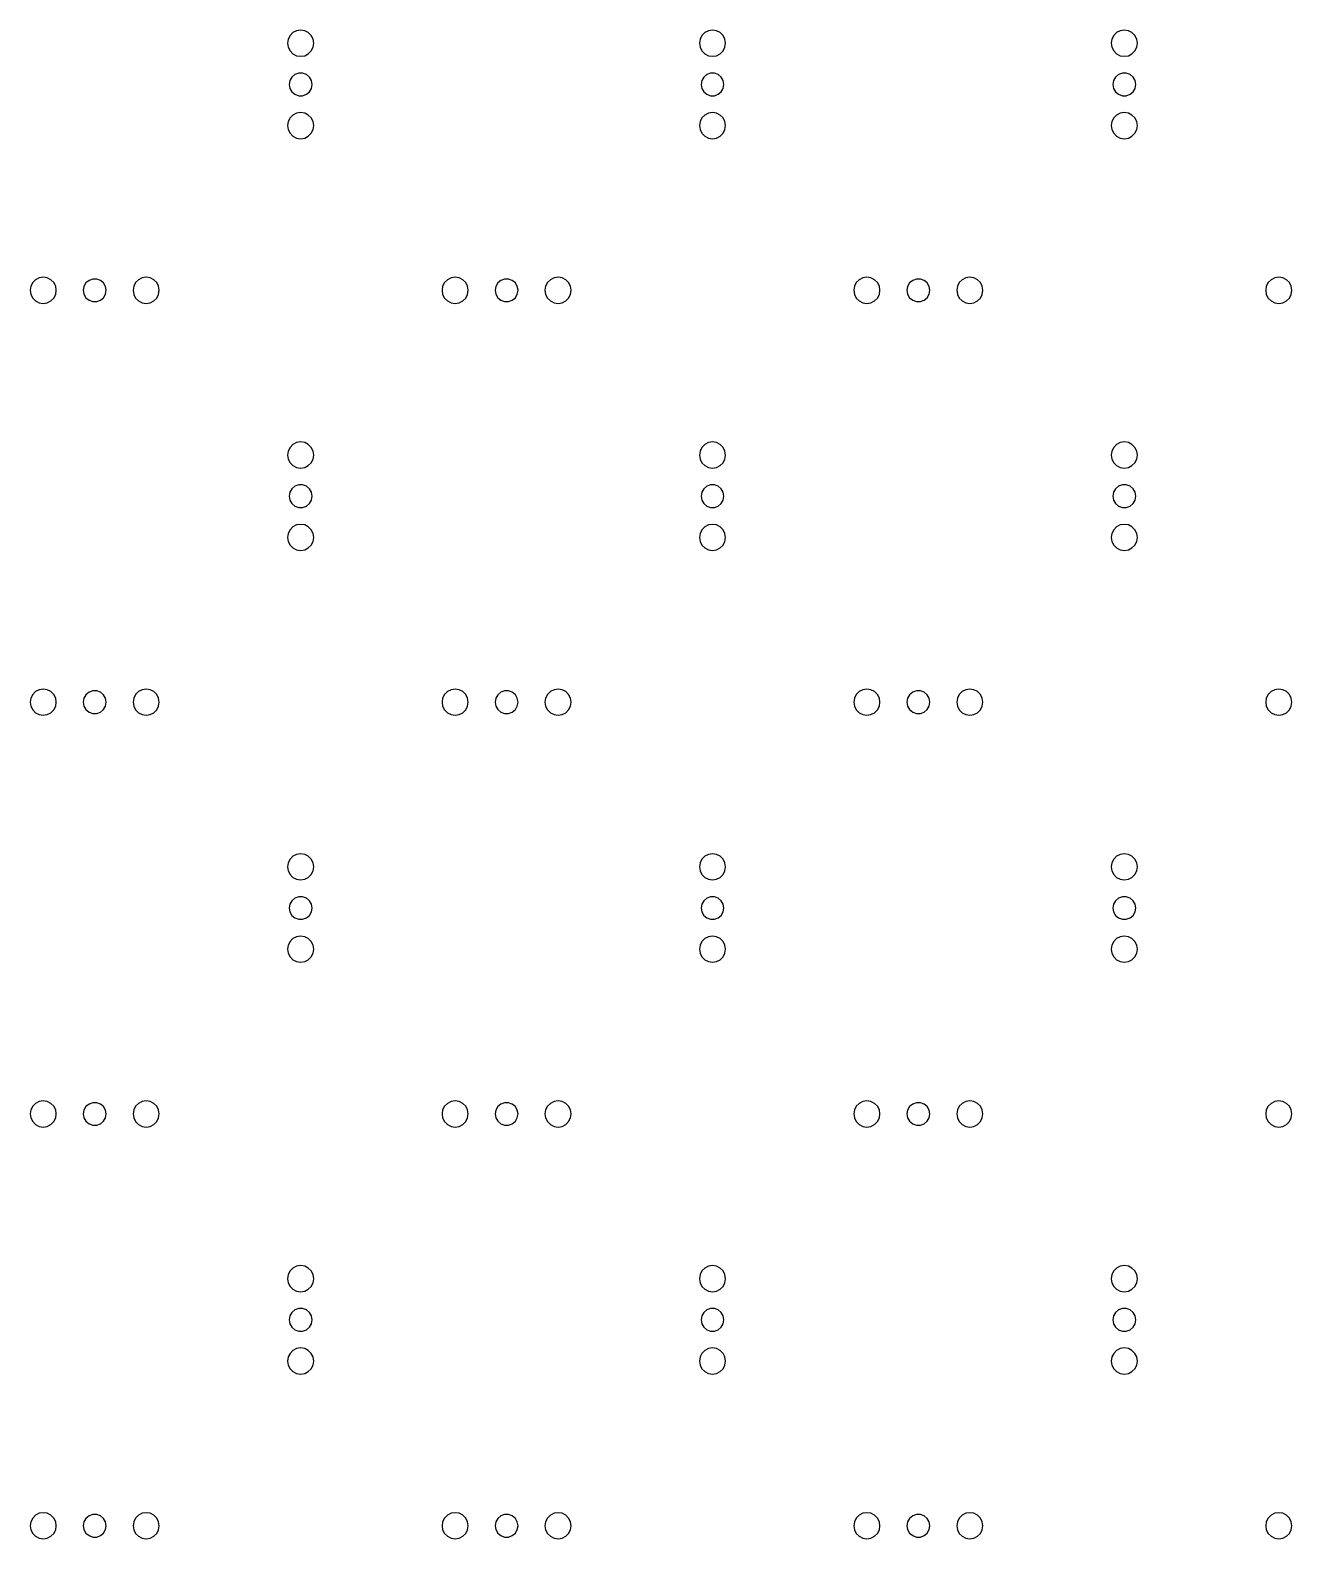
# Model space of a CAD drawing. Extents: x 218 to 2830, y 49 to 1501.
# Drawn here: x 893 to 1505, y 769 to 1501 of the extents above; entities that cross this region are included whole.
import ezdxf

# ---------------------------------------------------------------- set-up
doc = ezdxf.new("R2010")
doc.units = 0
doc.layers.get('0').update_dxf_attribs({"linetype": 'CONTINUOUS'})

msp = doc.modelspace()

# ---------------------------------------------------------------- linework, layer by layer
for points in [[(1025.96, 1488.96), (1027.73, 1489.86), (1029.14, 1491.27), (1030.04, 1493.04), (1030.35, 1495), (1030.04, 1496.96), (1029.14, 1498.73), (1027.73, 1500.14), (1025.96, 1501.04), (1024, 1501.35), (1022.04, 1501.04), (1020.27, 1500.14), (1018.86, 1498.73), (1017.96, 1496.96), (1017.65, 1495), (1017.96, 1493.04), (1018.86, 1491.27), (1020.27, 1489.86), (1022.04, 1488.96), (1024, 1488.65)], [(1225.96, 1488.96), (1227.73, 1489.86), (1229.14, 1491.27), (1230.04, 1493.04), (1230.35, 1495), (1230.04, 1496.96), (1229.14, 1498.73), (1227.73, 1500.14), (1225.96, 1501.04), (1224, 1501.35), (1222.04, 1501.04), (1220.27, 1500.14), (1218.86, 1498.73), (1217.96, 1496.96), (1217.65, 1495), (1217.96, 1493.04), (1218.86, 1491.27), (1220.27, 1489.86), (1222.04, 1488.96), (1224, 1488.65)], [(1425.96, 1488.96), (1427.73, 1489.86), (1429.14, 1491.27), (1430.04, 1493.04), (1430.35, 1495), (1430.04, 1496.96), (1429.14, 1498.73), (1427.73, 1500.14), (1425.96, 1501.04), (1424, 1501.35), (1422.04, 1501.04), (1420.27, 1500.14), (1418.86, 1498.73), (1417.96, 1496.96), (1417.65, 1495), (1417.96, 1493.04), (1418.86, 1491.27), (1420.27, 1489.86), (1422.04, 1488.96), (1424, 1488.65)], [(1026.78, 1470.19), (1028.26, 1471.43), (1029.22, 1473.1), (1029.56, 1475), (1029.22, 1476.9), (1028.26, 1478.57), (1026.78, 1479.81), (1024.96, 1480.47), (1023.04, 1480.47), (1021.22, 1479.81), (1019.74, 1478.57), (1018.78, 1476.9), (1018.44, 1475), (1018.78, 1473.1), (1019.74, 1471.43), (1021.22, 1470.19), (1023.04, 1469.53), (1024.96, 1469.53)], [(1226.78, 1470.19), (1228.26, 1471.43), (1229.22, 1473.1), (1229.56, 1475), (1229.22, 1476.9), (1228.26, 1478.57), (1226.78, 1479.81), (1224.96, 1480.47), (1223.04, 1480.47), (1221.22, 1479.81), (1219.74, 1478.57), (1218.78, 1476.9), (1218.44, 1475), (1218.78, 1473.1), (1219.74, 1471.43), (1221.22, 1470.19), (1223.04, 1469.53), (1224.96, 1469.53)], [(1426.78, 1470.19), (1428.26, 1471.43), (1429.22, 1473.1), (1429.56, 1475), (1429.22, 1476.9), (1428.26, 1478.57), (1426.78, 1479.81), (1424.96, 1480.47), (1423.04, 1480.47), (1421.22, 1479.81), (1419.74, 1478.57), (1418.78, 1476.9), (1418.44, 1475), (1418.78, 1473.1), (1419.74, 1471.43), (1421.22, 1470.19), (1423.04, 1469.53), (1424.96, 1469.53)], [(1025.96, 1448.96), (1027.73, 1449.86), (1029.14, 1451.27), (1030.04, 1453.04), (1030.35, 1455), (1030.04, 1456.96), (1029.14, 1458.73), (1027.73, 1460.14), (1025.96, 1461.04), (1024, 1461.35), (1022.04, 1461.04), (1020.27, 1460.14), (1018.86, 1458.73), (1017.96, 1456.96), (1017.65, 1455), (1017.96, 1453.04), (1018.86, 1451.27), (1020.27, 1449.86), (1022.04, 1448.96), (1024, 1448.65)], [(1225.96, 1448.96), (1227.73, 1449.86), (1229.14, 1451.27), (1230.04, 1453.04), (1230.35, 1455), (1230.04, 1456.96), (1229.14, 1458.73), (1227.73, 1460.14), (1225.96, 1461.04), (1224, 1461.35), (1222.04, 1461.04), (1220.27, 1460.14), (1218.86, 1458.73), (1217.96, 1456.96), (1217.65, 1455), (1217.96, 1453.04), (1218.86, 1451.27), (1220.27, 1449.86), (1222.04, 1448.96), (1224, 1448.65)], [(1425.96, 1448.96), (1427.73, 1449.86), (1429.14, 1451.27), (1430.04, 1453.04), (1430.35, 1455), (1430.04, 1456.96), (1429.14, 1458.73), (1427.73, 1460.14), (1425.96, 1461.04), (1424, 1461.35), (1422.04, 1461.04), (1420.27, 1460.14), (1418.86, 1458.73), (1417.96, 1456.96), (1417.65, 1455), (1417.96, 1453.04), (1418.86, 1451.27), (1420.27, 1449.86), (1422.04, 1448.96), (1424, 1448.65)], [(900.962, 1368.96), (902.732, 1369.86), (904.137, 1371.27), (905.039, 1373.04), (905.35, 1375), (905.039, 1376.96), (904.137, 1378.73), (902.732, 1380.14), (900.962, 1381.04), (899, 1381.35), (897.038, 1381.04), (895.268, 1380.14), (893.863, 1378.73), (892.961, 1376.96), (892.65, 1375), (892.961, 1373.04), (893.863, 1371.27), (895.268, 1369.86), (897.038, 1368.96), (899, 1368.65)], [(926.778, 1370.19), (928.256, 1371.43), (929.221, 1373.1), (929.556, 1375), (929.221, 1376.9), (928.256, 1378.57), (926.778, 1379.81), (924.965, 1380.47), (923.035, 1380.47), (921.222, 1379.81), (919.744, 1378.57), (918.779, 1376.9), (918.444, 1375), (918.779, 1373.1), (919.744, 1371.43), (921.222, 1370.19), (923.035, 1369.53), (924.965, 1369.53)], [(950.962, 1368.96), (952.732, 1369.86), (954.137, 1371.27), (955.039, 1373.04), (955.35, 1375), (955.039, 1376.96), (954.137, 1378.73), (952.732, 1380.14), (950.962, 1381.04), (949, 1381.35), (947.038, 1381.04), (945.268, 1380.14), (943.863, 1378.73), (942.961, 1376.96), (942.65, 1375), (942.961, 1373.04), (943.863, 1371.27), (945.268, 1369.86), (947.038, 1368.96), (949, 1368.65)], [(1100.96, 1368.96), (1102.73, 1369.86), (1104.14, 1371.27), (1105.04, 1373.04), (1105.35, 1375), (1105.04, 1376.96), (1104.14, 1378.73), (1102.73, 1380.14), (1100.96, 1381.04), (1099, 1381.35), (1097.04, 1381.04), (1095.27, 1380.14), (1093.86, 1378.73), (1092.96, 1376.96), (1092.65, 1375), (1092.96, 1373.04), (1093.86, 1371.27), (1095.27, 1369.86), (1097.04, 1368.96), (1099, 1368.65)], [(1126.78, 1370.19), (1128.26, 1371.43), (1129.22, 1373.1), (1129.56, 1375), (1129.22, 1376.9), (1128.26, 1378.57), (1126.78, 1379.81), (1124.96, 1380.47), (1123.04, 1380.47), (1121.22, 1379.81), (1119.74, 1378.57), (1118.78, 1376.9), (1118.44, 1375), (1118.78, 1373.1), (1119.74, 1371.43), (1121.22, 1370.19), (1123.04, 1369.53), (1124.96, 1369.53)], [(1150.96, 1368.96), (1152.73, 1369.86), (1154.14, 1371.27), (1155.04, 1373.04), (1155.35, 1375), (1155.04, 1376.96), (1154.14, 1378.73), (1152.73, 1380.14), (1150.96, 1381.04), (1149, 1381.35), (1147.04, 1381.04), (1145.27, 1380.14), (1143.86, 1378.73), (1142.96, 1376.96), (1142.65, 1375), (1142.96, 1373.04), (1143.86, 1371.27), (1145.27, 1369.86), (1147.04, 1368.96), (1149, 1368.65)], [(1300.96, 1368.96), (1302.73, 1369.86), (1304.14, 1371.27), (1305.04, 1373.04), (1305.35, 1375), (1305.04, 1376.96), (1304.14, 1378.73), (1302.73, 1380.14), (1300.96, 1381.04), (1299, 1381.35), (1297.04, 1381.04), (1295.27, 1380.14), (1293.86, 1378.73), (1292.96, 1376.96), (1292.65, 1375), (1292.96, 1373.04), (1293.86, 1371.27), (1295.27, 1369.86), (1297.04, 1368.96), (1299, 1368.65)], [(1326.78, 1370.19), (1328.26, 1371.43), (1329.22, 1373.1), (1329.56, 1375), (1329.22, 1376.9), (1328.26, 1378.57), (1326.78, 1379.81), (1324.96, 1380.47), (1323.04, 1380.47), (1321.22, 1379.81), (1319.74, 1378.57), (1318.78, 1376.9), (1318.44, 1375), (1318.78, 1373.1), (1319.74, 1371.43), (1321.22, 1370.19), (1323.04, 1369.53), (1324.96, 1369.53)], [(1350.96, 1368.96), (1352.73, 1369.86), (1354.14, 1371.27), (1355.04, 1373.04), (1355.35, 1375), (1355.04, 1376.96), (1354.14, 1378.73), (1352.73, 1380.14), (1350.96, 1381.04), (1349, 1381.35), (1347.04, 1381.04), (1345.27, 1380.14), (1343.86, 1378.73), (1342.96, 1376.96), (1342.65, 1375), (1342.96, 1373.04), (1343.86, 1371.27), (1345.27, 1369.86), (1347.04, 1368.96), (1349, 1368.65)], [(1500.96, 1368.96), (1502.73, 1369.86), (1504.14, 1371.27), (1505.04, 1373.04), (1505.35, 1375), (1505.04, 1376.96), (1504.14, 1378.73), (1502.73, 1380.14), (1500.96, 1381.04), (1499, 1381.35), (1497.04, 1381.04), (1495.27, 1380.14), (1493.86, 1378.73), (1492.96, 1376.96), (1492.65, 1375), (1492.96, 1373.04), (1493.86, 1371.27), (1495.27, 1369.86), (1497.04, 1368.96), (1499, 1368.65)], [(1025.96, 1288.96), (1027.73, 1289.86), (1029.14, 1291.27), (1030.04, 1293.04), (1030.35, 1295), (1030.04, 1296.96), (1029.14, 1298.73), (1027.73, 1300.14), (1025.96, 1301.04), (1024, 1301.35), (1022.04, 1301.04), (1020.27, 1300.14), (1018.86, 1298.73), (1017.96, 1296.96), (1017.65, 1295), (1017.96, 1293.04), (1018.86, 1291.27), (1020.27, 1289.86), (1022.04, 1288.96), (1024, 1288.65)], [(1225.96, 1288.96), (1227.73, 1289.86), (1229.14, 1291.27), (1230.04, 1293.04), (1230.35, 1295), (1230.04, 1296.96), (1229.14, 1298.73), (1227.73, 1300.14), (1225.96, 1301.04), (1224, 1301.35), (1222.04, 1301.04), (1220.27, 1300.14), (1218.86, 1298.73), (1217.96, 1296.96), (1217.65, 1295), (1217.96, 1293.04), (1218.86, 1291.27), (1220.27, 1289.86), (1222.04, 1288.96), (1224, 1288.65)], [(1425.96, 1288.96), (1427.73, 1289.86), (1429.14, 1291.27), (1430.04, 1293.04), (1430.35, 1295), (1430.04, 1296.96), (1429.14, 1298.73), (1427.73, 1300.14), (1425.96, 1301.04), (1424, 1301.35), (1422.04, 1301.04), (1420.27, 1300.14), (1418.86, 1298.73), (1417.96, 1296.96), (1417.65, 1295), (1417.96, 1293.04), (1418.86, 1291.27), (1420.27, 1289.86), (1422.04, 1288.96), (1424, 1288.65)], [(1026.78, 1270.19), (1028.26, 1271.43), (1029.22, 1273.1), (1029.56, 1275), (1029.22, 1276.9), (1028.26, 1278.57), (1026.78, 1279.81), (1024.96, 1280.47), (1023.04, 1280.47), (1021.22, 1279.81), (1019.74, 1278.57), (1018.78, 1276.9), (1018.44, 1275), (1018.78, 1273.1), (1019.74, 1271.43), (1021.22, 1270.19), (1023.04, 1269.53), (1024.96, 1269.53)], [(1226.78, 1270.19), (1228.26, 1271.43), (1229.22, 1273.1), (1229.56, 1275), (1229.22, 1276.9), (1228.26, 1278.57), (1226.78, 1279.81), (1224.96, 1280.47), (1223.04, 1280.47), (1221.22, 1279.81), (1219.74, 1278.57), (1218.78, 1276.9), (1218.44, 1275), (1218.78, 1273.1), (1219.74, 1271.43), (1221.22, 1270.19), (1223.04, 1269.53), (1224.96, 1269.53)], [(1426.78, 1270.19), (1428.26, 1271.43), (1429.22, 1273.1), (1429.56, 1275), (1429.22, 1276.9), (1428.26, 1278.57), (1426.78, 1279.81), (1424.96, 1280.47), (1423.04, 1280.47), (1421.22, 1279.81), (1419.74, 1278.57), (1418.78, 1276.9), (1418.44, 1275), (1418.78, 1273.1), (1419.74, 1271.43), (1421.22, 1270.19), (1423.04, 1269.53), (1424.96, 1269.53)], [(1025.96, 1248.96), (1027.73, 1249.86), (1029.14, 1251.27), (1030.04, 1253.04), (1030.35, 1255), (1030.04, 1256.96), (1029.14, 1258.73), (1027.73, 1260.14), (1025.96, 1261.04), (1024, 1261.35), (1022.04, 1261.04), (1020.27, 1260.14), (1018.86, 1258.73), (1017.96, 1256.96), (1017.65, 1255), (1017.96, 1253.04), (1018.86, 1251.27), (1020.27, 1249.86), (1022.04, 1248.96), (1024, 1248.65)], [(1225.96, 1248.96), (1227.73, 1249.86), (1229.14, 1251.27), (1230.04, 1253.04), (1230.35, 1255), (1230.04, 1256.96), (1229.14, 1258.73), (1227.73, 1260.14), (1225.96, 1261.04), (1224, 1261.35), (1222.04, 1261.04), (1220.27, 1260.14), (1218.86, 1258.73), (1217.96, 1256.96), (1217.65, 1255), (1217.96, 1253.04), (1218.86, 1251.27), (1220.27, 1249.86), (1222.04, 1248.96), (1224, 1248.65)], [(1425.96, 1248.96), (1427.73, 1249.86), (1429.14, 1251.27), (1430.04, 1253.04), (1430.35, 1255), (1430.04, 1256.96), (1429.14, 1258.73), (1427.73, 1260.14), (1425.96, 1261.04), (1424, 1261.35), (1422.04, 1261.04), (1420.27, 1260.14), (1418.86, 1258.73), (1417.96, 1256.96), (1417.65, 1255), (1417.96, 1253.04), (1418.86, 1251.27), (1420.27, 1249.86), (1422.04, 1248.96), (1424, 1248.65)], [(900.962, 1168.96), (902.732, 1169.86), (904.137, 1171.27), (905.039, 1173.04), (905.35, 1175), (905.039, 1176.96), (904.137, 1178.73), (902.732, 1180.14), (900.962, 1181.04), (899, 1181.35), (897.038, 1181.04), (895.268, 1180.14), (893.863, 1178.73), (892.961, 1176.96), (892.65, 1175), (892.961, 1173.04), (893.863, 1171.27), (895.268, 1169.86), (897.038, 1168.96), (899, 1168.65)], [(926.778, 1170.19), (928.256, 1171.43), (929.221, 1173.1), (929.556, 1175), (929.221, 1176.9), (928.256, 1178.57), (926.778, 1179.81), (924.965, 1180.47), (923.035, 1180.47), (921.222, 1179.81), (919.744, 1178.57), (918.779, 1176.9), (918.444, 1175), (918.779, 1173.1), (919.744, 1171.43), (921.222, 1170.19), (923.035, 1169.53), (924.965, 1169.53)], [(950.962, 1168.96), (952.732, 1169.86), (954.137, 1171.27), (955.039, 1173.04), (955.35, 1175), (955.039, 1176.96), (954.137, 1178.73), (952.732, 1180.14), (950.962, 1181.04), (949, 1181.35), (947.038, 1181.04), (945.268, 1180.14), (943.863, 1178.73), (942.961, 1176.96), (942.65, 1175), (942.961, 1173.04), (943.863, 1171.27), (945.268, 1169.86), (947.038, 1168.96), (949, 1168.65)], [(1100.96, 1168.96), (1102.73, 1169.86), (1104.14, 1171.27), (1105.04, 1173.04), (1105.35, 1175), (1105.04, 1176.96), (1104.14, 1178.73), (1102.73, 1180.14), (1100.96, 1181.04), (1099, 1181.35), (1097.04, 1181.04), (1095.27, 1180.14), (1093.86, 1178.73), (1092.96, 1176.96), (1092.65, 1175), (1092.96, 1173.04), (1093.86, 1171.27), (1095.27, 1169.86), (1097.04, 1168.96), (1099, 1168.65)], [(1126.78, 1170.19), (1128.26, 1171.43), (1129.22, 1173.1), (1129.56, 1175), (1129.22, 1176.9), (1128.26, 1178.57), (1126.78, 1179.81), (1124.96, 1180.47), (1123.04, 1180.47), (1121.22, 1179.81), (1119.74, 1178.57), (1118.78, 1176.9), (1118.44, 1175), (1118.78, 1173.1), (1119.74, 1171.43), (1121.22, 1170.19), (1123.04, 1169.53), (1124.96, 1169.53)], [(1150.96, 1168.96), (1152.73, 1169.86), (1154.14, 1171.27), (1155.04, 1173.04), (1155.35, 1175), (1155.04, 1176.96), (1154.14, 1178.73), (1152.73, 1180.14), (1150.96, 1181.04), (1149, 1181.35), (1147.04, 1181.04), (1145.27, 1180.14), (1143.86, 1178.73), (1142.96, 1176.96), (1142.65, 1175), (1142.96, 1173.04), (1143.86, 1171.27), (1145.27, 1169.86), (1147.04, 1168.96), (1149, 1168.65)], [(1300.96, 1168.96), (1302.73, 1169.86), (1304.14, 1171.27), (1305.04, 1173.04), (1305.35, 1175), (1305.04, 1176.96), (1304.14, 1178.73), (1302.73, 1180.14), (1300.96, 1181.04), (1299, 1181.35), (1297.04, 1181.04), (1295.27, 1180.14), (1293.86, 1178.73), (1292.96, 1176.96), (1292.65, 1175), (1292.96, 1173.04), (1293.86, 1171.27), (1295.27, 1169.86), (1297.04, 1168.96), (1299, 1168.65)], [(1326.78, 1170.19), (1328.26, 1171.43), (1329.22, 1173.1), (1329.56, 1175), (1329.22, 1176.9), (1328.26, 1178.57), (1326.78, 1179.81), (1324.96, 1180.47), (1323.04, 1180.47), (1321.22, 1179.81), (1319.74, 1178.57), (1318.78, 1176.9), (1318.44, 1175), (1318.78, 1173.1), (1319.74, 1171.43), (1321.22, 1170.19), (1323.04, 1169.53), (1324.96, 1169.53)], [(1350.96, 1168.96), (1352.73, 1169.86), (1354.14, 1171.27), (1355.04, 1173.04), (1355.35, 1175), (1355.04, 1176.96), (1354.14, 1178.73), (1352.73, 1180.14), (1350.96, 1181.04), (1349, 1181.35), (1347.04, 1181.04), (1345.27, 1180.14), (1343.86, 1178.73), (1342.96, 1176.96), (1342.65, 1175), (1342.96, 1173.04), (1343.86, 1171.27), (1345.27, 1169.86), (1347.04, 1168.96), (1349, 1168.65)], [(1500.96, 1168.96), (1502.73, 1169.86), (1504.14, 1171.27), (1505.04, 1173.04), (1505.35, 1175), (1505.04, 1176.96), (1504.14, 1178.73), (1502.73, 1180.14), (1500.96, 1181.04), (1499, 1181.35), (1497.04, 1181.04), (1495.27, 1180.14), (1493.86, 1178.73), (1492.96, 1176.96), (1492.65, 1175), (1492.96, 1173.04), (1493.86, 1171.27), (1495.27, 1169.86), (1497.04, 1168.96), (1499, 1168.65)], [(1025.96, 1088.96), (1027.73, 1089.86), (1029.14, 1091.27), (1030.04, 1093.04), (1030.35, 1095), (1030.04, 1096.96), (1029.14, 1098.73), (1027.73, 1100.14), (1025.96, 1101.04), (1024, 1101.35), (1022.04, 1101.04), (1020.27, 1100.14), (1018.86, 1098.73), (1017.96, 1096.96), (1017.65, 1095), (1017.96, 1093.04), (1018.86, 1091.27), (1020.27, 1089.86), (1022.04, 1088.96), (1024, 1088.65)], [(1225.96, 1088.96), (1227.73, 1089.86), (1229.14, 1091.27), (1230.04, 1093.04), (1230.35, 1095), (1230.04, 1096.96), (1229.14, 1098.73), (1227.73, 1100.14), (1225.96, 1101.04), (1224, 1101.35), (1222.04, 1101.04), (1220.27, 1100.14), (1218.86, 1098.73), (1217.96, 1096.96), (1217.65, 1095), (1217.96, 1093.04), (1218.86, 1091.27), (1220.27, 1089.86), (1222.04, 1088.96), (1224, 1088.65)], [(1425.96, 1088.96), (1427.73, 1089.86), (1429.14, 1091.27), (1430.04, 1093.04), (1430.35, 1095), (1430.04, 1096.96), (1429.14, 1098.73), (1427.73, 1100.14), (1425.96, 1101.04), (1424, 1101.35), (1422.04, 1101.04), (1420.27, 1100.14), (1418.86, 1098.73), (1417.96, 1096.96), (1417.65, 1095), (1417.96, 1093.04), (1418.86, 1091.27), (1420.27, 1089.86), (1422.04, 1088.96), (1424, 1088.65)], [(1026.78, 1070.19), (1028.26, 1071.43), (1029.22, 1073.1), (1029.56, 1075), (1029.22, 1076.9), (1028.26, 1078.57), (1026.78, 1079.81), (1024.96, 1080.47), (1023.04, 1080.47), (1021.22, 1079.81), (1019.74, 1078.57), (1018.78, 1076.9), (1018.44, 1075), (1018.78, 1073.1), (1019.74, 1071.43), (1021.22, 1070.19), (1023.04, 1069.53), (1024.96, 1069.53)], [(1226.78, 1070.19), (1228.26, 1071.43), (1229.22, 1073.1), (1229.56, 1075), (1229.22, 1076.9), (1228.26, 1078.57), (1226.78, 1079.81), (1224.96, 1080.47), (1223.04, 1080.47), (1221.22, 1079.81), (1219.74, 1078.57), (1218.78, 1076.9), (1218.44, 1075), (1218.78, 1073.1), (1219.74, 1071.43), (1221.22, 1070.19), (1223.04, 1069.53), (1224.96, 1069.53)], [(1426.78, 1070.19), (1428.26, 1071.43), (1429.22, 1073.1), (1429.56, 1075), (1429.22, 1076.9), (1428.26, 1078.57), (1426.78, 1079.81), (1424.96, 1080.47), (1423.04, 1080.47), (1421.22, 1079.81), (1419.74, 1078.57), (1418.78, 1076.9), (1418.44, 1075), (1418.78, 1073.1), (1419.74, 1071.43), (1421.22, 1070.19), (1423.04, 1069.53), (1424.96, 1069.53)], [(1025.96, 1048.96), (1027.73, 1049.86), (1029.14, 1051.27), (1030.04, 1053.04), (1030.35, 1055), (1030.04, 1056.96), (1029.14, 1058.73), (1027.73, 1060.14), (1025.96, 1061.04), (1024, 1061.35), (1022.04, 1061.04), (1020.27, 1060.14), (1018.86, 1058.73), (1017.96, 1056.96), (1017.65, 1055), (1017.96, 1053.04), (1018.86, 1051.27), (1020.27, 1049.86), (1022.04, 1048.96), (1024, 1048.65)], [(1225.96, 1048.96), (1227.73, 1049.86), (1229.14, 1051.27), (1230.04, 1053.04), (1230.35, 1055), (1230.04, 1056.96), (1229.14, 1058.73), (1227.73, 1060.14), (1225.96, 1061.04), (1224, 1061.35), (1222.04, 1061.04), (1220.27, 1060.14), (1218.86, 1058.73), (1217.96, 1056.96), (1217.65, 1055), (1217.96, 1053.04), (1218.86, 1051.27), (1220.27, 1049.86), (1222.04, 1048.96), (1224, 1048.65)], [(1425.96, 1048.96), (1427.73, 1049.86), (1429.14, 1051.27), (1430.04, 1053.04), (1430.35, 1055), (1430.04, 1056.96), (1429.14, 1058.73), (1427.73, 1060.14), (1425.96, 1061.04), (1424, 1061.35), (1422.04, 1061.04), (1420.27, 1060.14), (1418.86, 1058.73), (1417.96, 1056.96), (1417.65, 1055), (1417.96, 1053.04), (1418.86, 1051.27), (1420.27, 1049.86), (1422.04, 1048.96), (1424, 1048.65)], [(900.962, 968.961), (902.732, 969.863), (904.137, 971.268), (905.039, 973.038), (905.35, 975), (905.039, 976.962), (904.137, 978.732), (902.732, 980.137), (900.962, 981.039), (899, 981.35), (897.038, 981.039), (895.268, 980.137), (893.863, 978.732), (892.961, 976.962), (892.65, 975), (892.961, 973.038), (893.863, 971.268), (895.268, 969.863), (897.038, 968.961), (899, 968.65)], [(926.778, 970.188), (928.256, 971.429), (929.221, 973.1), (929.556, 975), (929.221, 976.9), (928.256, 978.571), (926.778, 979.812), (924.965, 980.472), (923.035, 980.472), (921.222, 979.812), (919.744, 978.571), (918.779, 976.9), (918.444, 975), (918.779, 973.1), (919.744, 971.429), (921.222, 970.188), (923.035, 969.528), (924.965, 969.528)], [(950.962, 968.961), (952.732, 969.863), (954.137, 971.268), (955.039, 973.038), (955.35, 975), (955.039, 976.962), (954.137, 978.732), (952.732, 980.137), (950.962, 981.039), (949, 981.35), (947.038, 981.039), (945.268, 980.137), (943.863, 978.732), (942.961, 976.962), (942.65, 975), (942.961, 973.038), (943.863, 971.268), (945.268, 969.863), (947.038, 968.961), (949, 968.65)], [(1100.96, 968.961), (1102.73, 969.863), (1104.14, 971.268), (1105.04, 973.038), (1105.35, 975), (1105.04, 976.962), (1104.14, 978.732), (1102.73, 980.137), (1100.96, 981.039), (1099, 981.35), (1097.04, 981.039), (1095.27, 980.137), (1093.86, 978.732), (1092.96, 976.962), (1092.65, 975), (1092.96, 973.038), (1093.86, 971.268), (1095.27, 969.863), (1097.04, 968.961), (1099, 968.65)], [(1126.78, 970.188), (1128.26, 971.429), (1129.22, 973.1), (1129.56, 975), (1129.22, 976.9), (1128.26, 978.571), (1126.78, 979.812), (1124.96, 980.472), (1123.04, 980.472), (1121.22, 979.812), (1119.74, 978.571), (1118.78, 976.9), (1118.44, 975), (1118.78, 973.1), (1119.74, 971.429), (1121.22, 970.188), (1123.04, 969.528), (1124.96, 969.528)], [(1150.96, 968.961), (1152.73, 969.863), (1154.14, 971.268), (1155.04, 973.038), (1155.35, 975), (1155.04, 976.962), (1154.14, 978.732), (1152.73, 980.137), (1150.96, 981.039), (1149, 981.35), (1147.04, 981.039), (1145.27, 980.137), (1143.86, 978.732), (1142.96, 976.962), (1142.65, 975), (1142.96, 973.038), (1143.86, 971.268), (1145.27, 969.863), (1147.04, 968.961), (1149, 968.65)], [(1300.96, 968.961), (1302.73, 969.863), (1304.14, 971.268), (1305.04, 973.038), (1305.35, 975), (1305.04, 976.962), (1304.14, 978.732), (1302.73, 980.137), (1300.96, 981.039), (1299, 981.35), (1297.04, 981.039), (1295.27, 980.137), (1293.86, 978.732), (1292.96, 976.962), (1292.65, 975), (1292.96, 973.038), (1293.86, 971.268), (1295.27, 969.863), (1297.04, 968.961), (1299, 968.65)], [(1326.78, 970.188), (1328.26, 971.429), (1329.22, 973.1), (1329.56, 975), (1329.22, 976.9), (1328.26, 978.571), (1326.78, 979.812), (1324.96, 980.472), (1323.04, 980.472), (1321.22, 979.812), (1319.74, 978.571), (1318.78, 976.9), (1318.44, 975), (1318.78, 973.1), (1319.74, 971.429), (1321.22, 970.188), (1323.04, 969.528), (1324.96, 969.528)], [(1350.96, 968.961), (1352.73, 969.863), (1354.14, 971.268), (1355.04, 973.038), (1355.35, 975), (1355.04, 976.962), (1354.14, 978.732), (1352.73, 980.137), (1350.96, 981.039), (1349, 981.35), (1347.04, 981.039), (1345.27, 980.137), (1343.86, 978.732), (1342.96, 976.962), (1342.65, 975), (1342.96, 973.038), (1343.86, 971.268), (1345.27, 969.863), (1347.04, 968.961), (1349, 968.65)], [(1500.96, 968.961), (1502.73, 969.863), (1504.14, 971.268), (1505.04, 973.038), (1505.35, 975), (1505.04, 976.962), (1504.14, 978.732), (1502.73, 980.137), (1500.96, 981.039), (1499, 981.35), (1497.04, 981.039), (1495.27, 980.137), (1493.86, 978.732), (1492.96, 976.962), (1492.65, 975), (1492.96, 973.038), (1493.86, 971.268), (1495.27, 969.863), (1497.04, 968.961), (1499, 968.65)], [(1025.96, 888.961), (1027.73, 889.863), (1029.14, 891.268), (1030.04, 893.038), (1030.35, 895), (1030.04, 896.962), (1029.14, 898.732), (1027.73, 900.137), (1025.96, 901.039), (1024, 901.35), (1022.04, 901.039), (1020.27, 900.137), (1018.86, 898.732), (1017.96, 896.962), (1017.65, 895), (1017.96, 893.038), (1018.86, 891.268), (1020.27, 889.863), (1022.04, 888.961), (1024, 888.65)], [(1225.96, 888.961), (1227.73, 889.863), (1229.14, 891.268), (1230.04, 893.038), (1230.35, 895), (1230.04, 896.962), (1229.14, 898.732), (1227.73, 900.137), (1225.96, 901.039), (1224, 901.35), (1222.04, 901.039), (1220.27, 900.137), (1218.86, 898.732), (1217.96, 896.962), (1217.65, 895), (1217.96, 893.038), (1218.86, 891.268), (1220.27, 889.863), (1222.04, 888.961), (1224, 888.65)], [(1425.96, 888.961), (1427.73, 889.863), (1429.14, 891.268), (1430.04, 893.038), (1430.35, 895), (1430.04, 896.962), (1429.14, 898.732), (1427.73, 900.137), (1425.96, 901.039), (1424, 901.35), (1422.04, 901.039), (1420.27, 900.137), (1418.86, 898.732), (1417.96, 896.962), (1417.65, 895), (1417.96, 893.038), (1418.86, 891.268), (1420.27, 889.863), (1422.04, 888.961), (1424, 888.65)], [(1026.78, 870.188), (1028.26, 871.429), (1029.22, 873.1), (1029.56, 875), (1029.22, 876.9), (1028.26, 878.571), (1026.78, 879.812), (1024.96, 880.472), (1023.04, 880.472), (1021.22, 879.812), (1019.74, 878.571), (1018.78, 876.9), (1018.44, 875), (1018.78, 873.1), (1019.74, 871.429), (1021.22, 870.188), (1023.04, 869.528), (1024.96, 869.528)], [(1226.78, 870.188), (1228.26, 871.429), (1229.22, 873.1), (1229.56, 875), (1229.22, 876.9), (1228.26, 878.571), (1226.78, 879.812), (1224.96, 880.472), (1223.04, 880.472), (1221.22, 879.812), (1219.74, 878.571), (1218.78, 876.9), (1218.44, 875), (1218.78, 873.1), (1219.74, 871.429), (1221.22, 870.188), (1223.04, 869.528), (1224.96, 869.528)], [(1426.78, 870.188), (1428.26, 871.429), (1429.22, 873.1), (1429.56, 875), (1429.22, 876.9), (1428.26, 878.571), (1426.78, 879.812), (1424.96, 880.472), (1423.04, 880.472), (1421.22, 879.812), (1419.74, 878.571), (1418.78, 876.9), (1418.44, 875), (1418.78, 873.1), (1419.74, 871.429), (1421.22, 870.188), (1423.04, 869.528), (1424.96, 869.528)], [(1025.96, 848.961), (1027.73, 849.863), (1029.14, 851.268), (1030.04, 853.038), (1030.35, 855), (1030.04, 856.962), (1029.14, 858.732), (1027.73, 860.137), (1025.96, 861.039), (1024, 861.35), (1022.04, 861.039), (1020.27, 860.137), (1018.86, 858.732), (1017.96, 856.962), (1017.65, 855), (1017.96, 853.038), (1018.86, 851.268), (1020.27, 849.863), (1022.04, 848.961), (1024, 848.65)], [(1225.96, 848.961), (1227.73, 849.863), (1229.14, 851.268), (1230.04, 853.038), (1230.35, 855), (1230.04, 856.962), (1229.14, 858.732), (1227.73, 860.137), (1225.96, 861.039), (1224, 861.35), (1222.04, 861.039), (1220.27, 860.137), (1218.86, 858.732), (1217.96, 856.962), (1217.65, 855), (1217.96, 853.038), (1218.86, 851.268), (1220.27, 849.863), (1222.04, 848.961), (1224, 848.65)], [(1425.96, 848.961), (1427.73, 849.863), (1429.14, 851.268), (1430.04, 853.038), (1430.35, 855), (1430.04, 856.962), (1429.14, 858.732), (1427.73, 860.137), (1425.96, 861.039), (1424, 861.35), (1422.04, 861.039), (1420.27, 860.137), (1418.86, 858.732), (1417.96, 856.962), (1417.65, 855), (1417.96, 853.038), (1418.86, 851.268), (1420.27, 849.863), (1422.04, 848.961), (1424, 848.65)], [(900.962, 768.961), (902.732, 769.863), (904.137, 771.268), (905.039, 773.038), (905.35, 775), (905.039, 776.962), (904.137, 778.732), (902.732, 780.137), (900.962, 781.039), (899, 781.35), (897.038, 781.039), (895.268, 780.137), (893.863, 778.732), (892.961, 776.962), (892.65, 775), (892.961, 773.038), (893.863, 771.268), (895.268, 769.863), (897.038, 768.961), (899, 768.65)], [(926.778, 770.188), (928.256, 771.429), (929.221, 773.1), (929.556, 775), (929.221, 776.9), (928.256, 778.571), (926.778, 779.812), (924.965, 780.472), (923.035, 780.472), (921.222, 779.812), (919.744, 778.571), (918.779, 776.9), (918.444, 775), (918.779, 773.1), (919.744, 771.429), (921.222, 770.188), (923.035, 769.528), (924.965, 769.528)], [(950.962, 768.961), (952.732, 769.863), (954.137, 771.268), (955.039, 773.038), (955.35, 775), (955.039, 776.962), (954.137, 778.732), (952.732, 780.137), (950.962, 781.039), (949, 781.35), (947.038, 781.039), (945.268, 780.137), (943.863, 778.732), (942.961, 776.962), (942.65, 775), (942.961, 773.038), (943.863, 771.268), (945.268, 769.863), (947.038, 768.961), (949, 768.65)], [(1100.96, 768.961), (1102.73, 769.863), (1104.14, 771.268), (1105.04, 773.038), (1105.35, 775), (1105.04, 776.962), (1104.14, 778.732), (1102.73, 780.137), (1100.96, 781.039), (1099, 781.35), (1097.04, 781.039), (1095.27, 780.137), (1093.86, 778.732), (1092.96, 776.962), (1092.65, 775), (1092.96, 773.038), (1093.86, 771.268), (1095.27, 769.863), (1097.04, 768.961), (1099, 768.65)], [(1126.78, 770.188), (1128.26, 771.429), (1129.22, 773.1), (1129.56, 775), (1129.22, 776.9), (1128.26, 778.571), (1126.78, 779.812), (1124.96, 780.472), (1123.04, 780.472), (1121.22, 779.812), (1119.74, 778.571), (1118.78, 776.9), (1118.44, 775), (1118.78, 773.1), (1119.74, 771.429), (1121.22, 770.188), (1123.04, 769.528), (1124.96, 769.528)], [(1150.96, 768.961), (1152.73, 769.863), (1154.14, 771.268), (1155.04, 773.038), (1155.35, 775), (1155.04, 776.962), (1154.14, 778.732), (1152.73, 780.137), (1150.96, 781.039), (1149, 781.35), (1147.04, 781.039), (1145.27, 780.137), (1143.86, 778.732), (1142.96, 776.962), (1142.65, 775), (1142.96, 773.038), (1143.86, 771.268), (1145.27, 769.863), (1147.04, 768.961), (1149, 768.65)], [(1300.96, 768.961), (1302.73, 769.863), (1304.14, 771.268), (1305.04, 773.038), (1305.35, 775), (1305.04, 776.962), (1304.14, 778.732), (1302.73, 780.137), (1300.96, 781.039), (1299, 781.35), (1297.04, 781.039), (1295.27, 780.137), (1293.86, 778.732), (1292.96, 776.962), (1292.65, 775), (1292.96, 773.038), (1293.86, 771.268), (1295.27, 769.863), (1297.04, 768.961), (1299, 768.65)], [(1326.78, 770.188), (1328.26, 771.429), (1329.22, 773.1), (1329.56, 775), (1329.22, 776.9), (1328.26, 778.571), (1326.78, 779.812), (1324.96, 780.472), (1323.04, 780.472), (1321.22, 779.812), (1319.74, 778.571), (1318.78, 776.9), (1318.44, 775), (1318.78, 773.1), (1319.74, 771.429), (1321.22, 770.188), (1323.04, 769.528), (1324.96, 769.528)], [(1350.96, 768.961), (1352.73, 769.863), (1354.14, 771.268), (1355.04, 773.038), (1355.35, 775), (1355.04, 776.962), (1354.14, 778.732), (1352.73, 780.137), (1350.96, 781.039), (1349, 781.35), (1347.04, 781.039), (1345.27, 780.137), (1343.86, 778.732), (1342.96, 776.962), (1342.65, 775), (1342.96, 773.038), (1343.86, 771.268), (1345.27, 769.863), (1347.04, 768.961), (1349, 768.65)], [(1500.96, 768.961), (1502.73, 769.863), (1504.14, 771.268), (1505.04, 773.038), (1505.35, 775), (1505.04, 776.962), (1504.14, 778.732), (1502.73, 780.137), (1500.96, 781.039), (1499, 781.35), (1497.04, 781.039), (1495.27, 780.137), (1493.86, 778.732), (1492.96, 776.962), (1492.65, 775), (1492.96, 773.038), (1493.86, 771.268), (1495.27, 769.863), (1497.04, 768.961), (1499, 768.65)]]:
    msp.add_lwpolyline(points, close=True)

doc.saveas('drawing.dxf')
